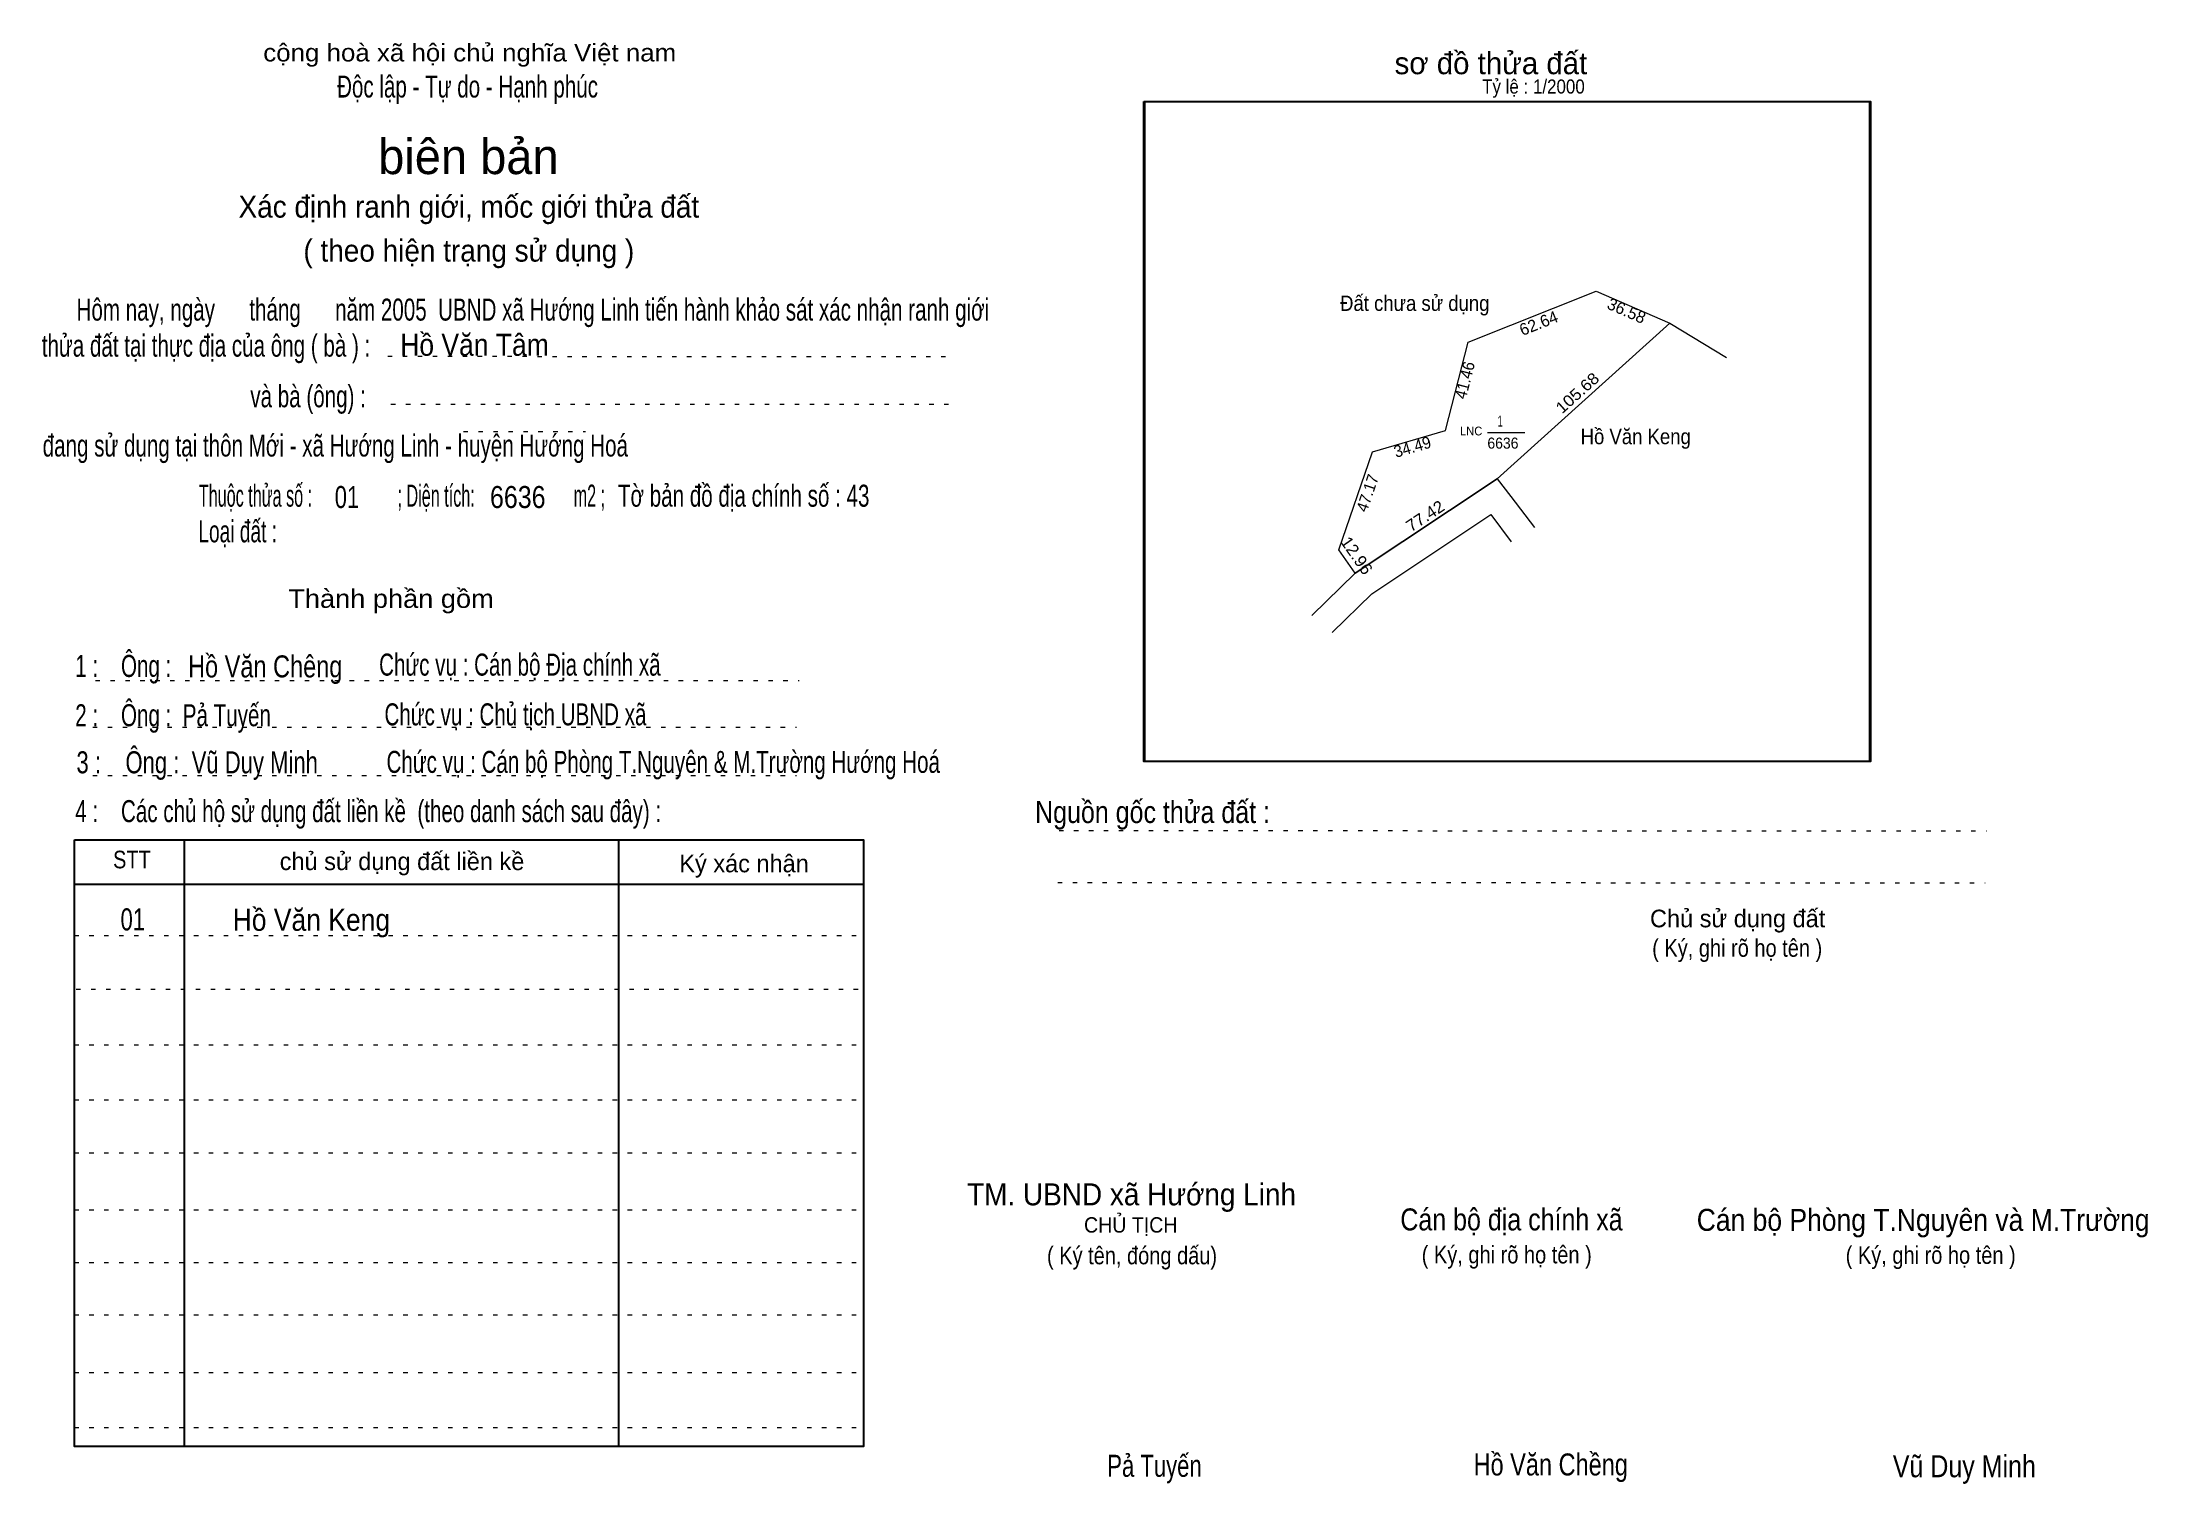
# Model space of a CAD drawing. Header units: centimetres. Extents: x -1.5 to 46.4, y -3.9 to 28.9.
import ezdxf
from ezdxf.enums import TextEntityAlignment as Align

# ---------------------------------------------------------------- set-up
doc = ezdxf.new("R2010")
doc.units = ezdxf.units.CM
doc.header["$LTSCALE"] = 0.2
doc.linetypes.add('DOTTED', pattern=[1.5, 0.3, -1.2])
doc.layers.add('1', color=7, linetype='Continuous')
doc.layers.add('51', color=7, linetype='Continuous')
for name, color, linetype, lineweight in [('15', 7, 'Continuous', 13), ('2', 7, 'Continuous', 25), ('22', 7, 'Continuous', 13), ('5', 7, 'DOTTED', 13)]:
    doc.layers.add(name, color=color, linetype=linetype, lineweight=lineweight)

msp = doc.modelspace()

# ---------------------------------------------------------------- linework, layer by layer
at = {"layer": '15'}
msp.add_line((31.37, 20), (32.22, 20), dxfattribs=at)
at = {"layer": '2'}
msp.add_lwpolyline([(23.56, 27.52), (40.06, 27.52), (40.06, 12.52), (23.56, 12.52)], close=True, dxfattribs=at)
at = {"layer": '22'}
for p, q in [((35.52, 22.48), (36.81, 21.7)), ((28.36, 16.8), (31.59, 18.94)), ((28.36, 16.8), (27.38, 15.84))]:
    msp.add_line(p, q, dxfattribs=at)
msp.add_lwpolyline([(35.52, 22.48), (31.59, 18.94), (28.36, 16.8), (27.99, 17.33), (28.76, 19.56), (30.42, 20.04), (30.93, 22.05), (33.84, 23.21)], close=True, dxfattribs=at)
for points in [[(28.36, 16.8), (27.99, 17.33), (28.76, 19.56), (30.42, 20.04), (30.93, 22.05), (33.84, 23.21), (35.52, 22.48)], [(35.52, 22.48), (31.59, 18.94), (31.9, 18.54), (32.44, 17.84)], [(27.84, 15.45), (28.74, 16.33), (31.45, 18.13), (31.91, 17.51)]]:
    msp.add_lwpolyline(points, dxfattribs=at)
at = {"layer": '5'}
for p, q in [((6.37, 21.73), (19.21, 21.72)), ((6.44, 20.64), (19.25, 20.64)), ((8.09, 20.02), (10.86, 20.02)), ((-0.28, 14.36), (15.72, 14.36)), ((-0.34, 13.3), (15.66, 13.3)), ((-0.34, 12.2), (15.66, 12.2)), ((21.63, 10.95), (42.72, 10.94)), ((21.6, 9.77), (42.69, 9.76)), ((-0.76, 8.56), (17.18, 8.56)), ((-0.72, 7.34), (17.22, 7.34)), ((-0.76, 6.08), (17.18, 6.08)), ((-0.76, 4.83), (17.18, 4.83)), ((-0.76, 3.62), (17.18, 3.62)), ((-0.76, 2.33), (17.18, 2.33)), ((-0.76, 1.13), (17.18, 1.13)), ((-0.76, -0.06), (17.18, -0.06)), ((-0.76, -1.37), (17.18, -1.37)), ((-0.76, -2.62), (17.18, -2.62))]:
    msp.add_line(p, q, dxfattribs=at)
at = {"layer": '5', "linetype": 'Continuous', "lineweight": 25}
for p, q in [((1.74, 10.74), (1.74, -3.05)), ((11.61, 10.74), (11.61, -3.05)), ((-0.76, 9.73), (17.18, 9.73))]:
    msp.add_line(p, q, dxfattribs=at)
for points in [[(23.58, 27.52), (40.08, 27.52), (40.08, 12.52), (23.58, 12.52)], [(-0.76, 10.74), (17.18, 10.74), (17.18, -3.05), (-0.76, -3.05)]]:
    msp.add_lwpolyline(points, close=True, dxfattribs=at)

# ---------------------------------------------------------------- texts
at = {"layer": '1'}
for s, height, width, p in [('Đất chưa sử dụng', 0.35, 0.9, (28.02, 22.76)), ('Hồ Văn Tâm', 0.5, 0.9, (6.65, 21.74)), ('Hồ Văn Keng', 0.35, 0.9, (33.49, 19.73)), ('01', 0.5, 0.75, (5.16, 18.28)), ('6636', 0.5, 0.85, (8.69, 18.28)), ('01', 0.5, 0.75, (0.29, 8.68)), ('Hồ Văn Keng', 0.5, 0.9, (2.84, 8.67))]:
    msp.add_text(s, height=height, dxfattribs=dict(at, width=width)).set_placement(p)
at = {"layer": '15'}
for s, width, p in [('1', 0.65, (31.6, 20.13)), ('6636', 0.95, (31.37, 19.63))]:
    msp.add_text(s, height=0.25, dxfattribs=dict(at, width=width)).set_placement(p)
at = {"layer": '22', "width": 0.95}
msp.add_text('LNC', height=0.2, dxfattribs=at).set_placement((31, 19.93), align=Align.CENTER)
at = {"layer": '5'}
for s, height, width, p in [('cộng hoà xã hội chủ nghĩa Việt nam', 0.4, 1.1, (8.23, 28.43)), ('Độc lập - Tự do - Hạnh phúc', 0.5, 0.7, (8.18, 27.61)), ('Xác định ranh giới, mốc giới thửa đất', 0.5, 0.95, (8.21, 24.88)), ('( theo hiện trạng sử dụng )', 0.5, 0.95, (8.21, 23.88)), ('Thành phần gồm', 0.42, 1.1, (6.44, 16.01)), ('Hồ Văn Chêng', 0.5, 0.8, (3.58, 14.43)), ('Chức vụ : Cán bộ Địa chính xã', 0.5, 0.7, (9.37, 14.47)), ('Chức vụ : Chủ tịch UBND xã', 0.5, 0.7, (9.27, 13.34)), ('Chức vụ : Cán bộ Phòng T.Nguyên & M.Trường Hướng Hoá', 0.5, 0.7, (12.63, 12.26)), ('    Nguồn gốc thửa đất :', 0.5, 0.85, (23.44, 11.12)), ('( Ký, ghi rõ họ tên )', 0.4, 0.85, (37.05, 8.08)), ('CHỦ TỊCH', 0.35, 0.95, (23.26, 1.81)), ('( Ký tên, đóng dấu)', 0.4, 0.85, (23.29, 1.09)), ('( Ký, ghi rõ họ tên )', 0.4, 0.85, (31.81, 1.11)), ('( Ký, ghi rõ họ tên )', 0.4, 0.85, (41.45, 1.1)), ('Pả Tuyến', 0.5, 0.75, (23.8, -3.74)), ('Hồ Văn Chềng', 0.5, 0.8, (32.81, -3.71)), ('Vũ Duy Minh', 0.5, 0.85, (42.215, -3.75))]:
    msp.add_text(s, height=height, dxfattribs=dict(at, width=width)).set_placement(p, align=Align.CENTER)
msp.add_text('sơ đồ thửa đất', height=0.5, dxfattribs=at).set_placement((29.26, 28.14))
for s, height, p in [('biên bản', 0.8, (8.2, 25.87)), ('      chủ sử dụng đất liền kề', 0.4, (6.245, 10.05)), ('   Ký xác nhận', 0.4, (14.245, 10)), ('Chủ sử dụng đất', 0.4, (37.06, 8.75))]:
    msp.add_text(s, height=height, dxfattribs=at).set_placement(p, align=Align.CENTER)
for s, height, width, p in [('   Hôm nay, ngày      tháng      năm 2005  UBND xã Hướng Linh tiến hành khảo sát xác nhận ranh giới ', 0.5, 0.7, (-1.1, 22.54)), ('thửa đất tại thực địa của ông ( bà ) :                                       ', 0.5, 0.7, (-1.5, 21.72)), ('                                     và bà (ông) :', 0.5, 0.7, (-1.57, 20.57)), (' đang sử dụng tại thôn Mới - xã Hướng Linh - huyện Hướng Hoá', 0.5, 0.7, (-1.61, 19.45)), ('Thuộc thửa số :                   ; Diện tích:                      m2 ;                                            ', 0.5, 0.55, (2.07, 18.31)), ('Tờ bản đồ địa chính số : 43', 0.5, 0.7, (11.6, 18.31)), ('Loại đất :  ', 0.5, 0.65, (2.06, 17.5)), ('    1 :    Ông :                                                        ', 0.5, 0.7, (-1.26, 14.44)), ('    2 :    Ông :  Pả Tuyến', 0.5, 0.7, (-1.26, 13.32)), ('    3 :    Ông :  Vũ Duy Minh', 0.5, 0.75, (-1.27, 12.25)), ('    4 :    Các chủ hộ sử dụng đất liền kề  (theo danh sách sau đây) :', 0.5, 0.7, (-1.26, 11.14)), ('STT', 0.4, 0.85, (0.12, 10.09)), ('TM. UBND xã Hướng Linh', 0.5, 0.95, (19.54, 2.43)), ('Cán bộ địa chính xã  ', 0.5, 0.85, (29.39, 1.86)), ('Cán bộ Phòng T.Nguyên và M.Trường', 0.5, 0.9, (36.13, 1.85))]:
    msp.add_text(s, height=height, dxfattribs=dict(at, width=width)).set_placement(p)
at = {"layer": '51', "width": 0.9}
msp.add_text('Tỷ lệ : 1/2000', height=0.32, dxfattribs=at).set_placement((31.25, 27.7))
at = {"layer": '51'}
for s, height, rotation, p in [('36.58', 0.27, 336.462, (34.4811, 22.6409)), ('62.64', 0.2699, 21.679, (32.5851, 22.355)), ('47.17', 0.2599, 71.046, (28.7666, 18.5778))]:
    msp.add_text(s, height=height, rotation=rotation, dxfattribs=at).set_placement(p, align=Align.CENTER)
for s, height, rotation, width, p in [('41.46', 0.2699, 75.686, 0.95, (30.985, 21.1516)), ('105.68', 0.26, 41.959, 1.1, (33.5031, 20.7994)), ('34.49', 0.27, 16.228, 0.95, (29.7023, 19.54)), ('77.42', 0.27, 33.67, 1.05, (30.0302, 17.9866)), ('12.96', 0.27, 304.916, 1.05, (28.2876, 17.1223))]:
    msp.add_text(s, height=height, rotation=rotation, dxfattribs=dict(at, width=width)).set_placement(p, align=Align.CENTER)

doc.saveas('drawing.dxf')
